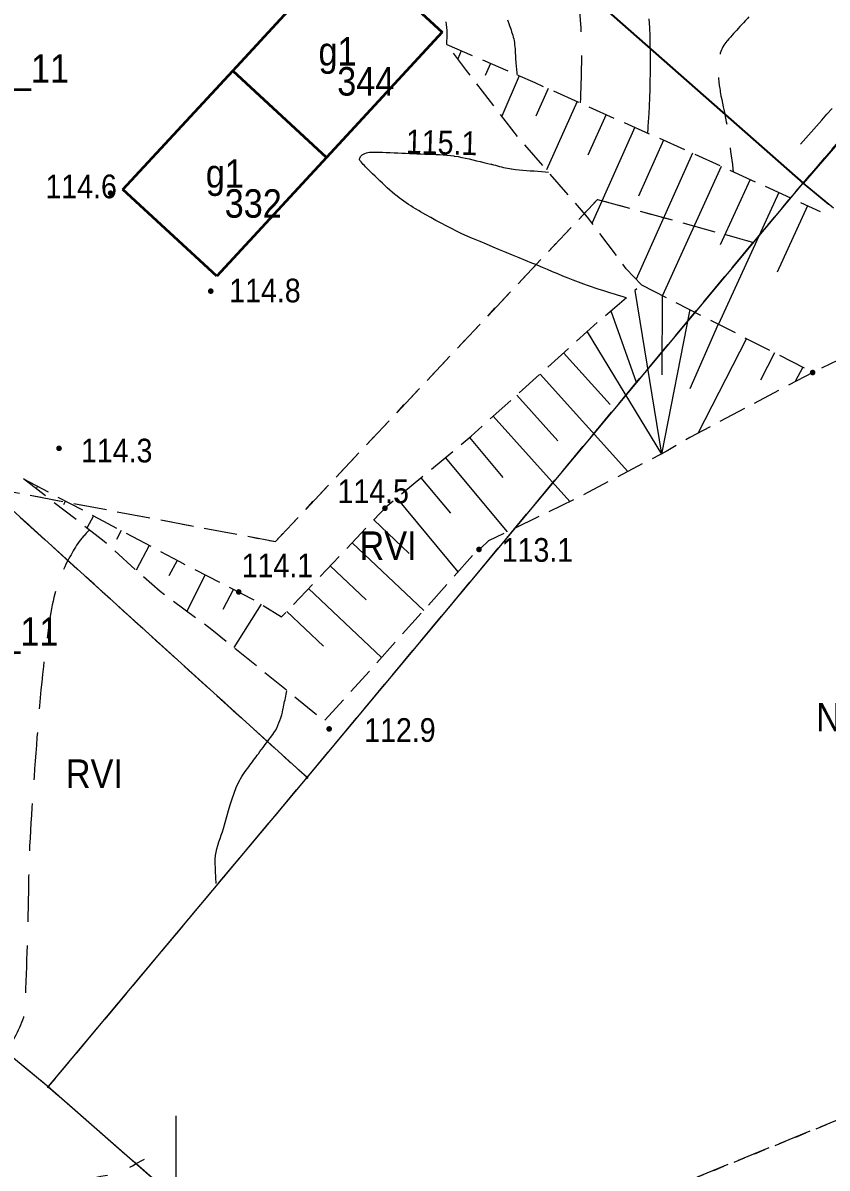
# Model space of a CAD drawing. Extents: x 6512885 to 6513481, y 5959590 to 5960000.
# Drawn here: x 6513190.3 to 6513241.2, y 5959801.7 to 5959874.2 of the extents above; entities that cross this region are included whole.
import ezdxf
from ezdxf.enums import TextEntityAlignment as Align

# ---------------------------------------------------------------- set-up
doc = ezdxf.new("R2010")
doc.units = 0
doc.header["$MEASUREMENT"] = 0
for name, pattern in [('217-1000', [2.8, 2.1, -0.7]), ('218-1000', [1.4, 0.7, -0.7]), ('219-1000', [0]), ('3.0_1.5', [4.5, 3, -1.5]), ('823-1000', [2.45, 1.75, -0.7])]:
    doc.linetypes.add(name, pattern=pattern)
doc.layers.get('0').update_dxf_attribs({"color": 2, "linetype": 'CONTINUOUS', "lineweight": 5})
for name, color, linetype in [('203-Punkt załamania granicy działki nie stabilizowany', 7, 'CONTINUOUS'), ('210-Oznaczenie użytku', 7, 'CONTINUOUS'), ('211-Nr działki', 7, 'CONTINUOUS'), ('217-Granica konturu klasyfikcyjnego', 7, 'CONTINUOUS'), ('218-Granica użytku', 7, 'CONTINUOUS'), ('219-Linia granicy', 7, 'CONTINUOUS'), ('312-Budynek (powierzchnia)', 7, 'CONTINUOUS'), ('312-Numer ewidencyjny budynku', 7, 'CONTINUOUS'), ('312-Numer ewidencyjny budynku-Atr124', 7, 'CONTINUOUS'), ('811-Warstwica ciągła linia', 7, 'CONTINUOUS'), ('811-Warstwica ciągła linia-Atr2', 7, 'CONTINUOUS'), ('812-Warstwica pomocnicza linia', 7, 'CONTINUOUS'), ('820-Skarpa nieumocniona', 7, 'CONTINUOUS'), ('823-Szczyt skarpy nieumocninej', 7, 'CONTINUOUS'), ('824-Podnóże skarpy nieumocninej', 7, 'CONTINUOUS'), ('ogrodzenie trwałe (linia)', 7, 'CONTINUOUS'), ('punkt wysokościowy naturalny', 7, 'CONTINUOUS'), ('punkt wysokościowy naturalny-Atr2', 7, 'CONTINUOUS'), ('Wstawianie ramki sekcyjnej z opisem', 7, 'CONTINUOUS')]:
    doc.layers.add(name, color=color, linetype=linetype)
doc.styles.get("Standard").update_dxf_attribs({"font": 'txt', "width": 0.75})
doc.linetypes.add('902-1000', pattern='A,5,0,[1,ksztalty.shx,S=1,R=0,X=0,Y=0],5', length=10)

# ---------------------------------------------------------------- blocks, each defined once
blk = doc.blocks.new('PW01')
at = {"linetype": 'Continuous', "lineweight": 13}
h = blk.add_hatch(color=0, dxfattribs=at)
edge = h.paths.add_edge_path()
edge.add_arc((0, 0), 0.18, 0, 360)
blk = doc.blocks.new('203')
at = {"linetype": 'Continuous', "lineweight": 0}
h = blk.add_hatch(color=0, dxfattribs=at)
edge = h.paths.add_edge_path()
edge.add_arc((0, 0), 0.09, 0, 360)

msp = doc.modelspace()

# ---------------------------------------------------------------- linework, layer by layer
at = {"layer": '217-Granica konturu klasyfikcyjnego', "color": 3, "linetype": '217-1000', "lineweight": 13, "flags": 128}
for points in [[(6513239.66, 5959864.04), (6513205.18, 5959894.41)], [(6513258.43, 5959885.75), (6513239.66, 5959864.04)], [(6513236.52, 5959860.29), (6513239.66, 5959864.04)], [(6513239.66, 5959864.04), (6513241.59, 5959862.45)], [(6513206.28, 5959841.35), (6513226.66, 5959863.01)], [(6513226.66, 5959863.01), (6513236.52, 5959860.29)], [(6513208.28, 5959826.41), (6513236.52, 5959860.29)], [(6513188.02, 5959844.8), (6513206.28, 5959841.35)], [(6513208.28, 5959826.41), (6513188.02, 5959844.8)], [(6513191.91, 5959806.83), (6513208.28, 5959826.41)], [(6513191.91, 5959806.83), (6513178.2, 5959818.15)], [(6513209.38, 5959791.5), (6513191.91, 5959806.83)], [(6513242.69, 5959805.08), (6513209.38, 5959791.5)]]:
    msp.add_lwpolyline(points, dxfattribs=at)
at = {"layer": '218-Granica użytku', "color": 3, "linetype": '218-1000', "lineweight": 13, "flags": 128}
for points in [[(6513239.66, 5959864.04), (6513205.18, 5959894.41)], [(6513239.66, 5959864.04), (6513258.43, 5959885.75)], [(6513236.52, 5959860.29), (6513239.66, 5959864.04)], [(6513241.59, 5959862.45), (6513239.66, 5959864.04)], [(6513206.28, 5959841.35), (6513226.66, 5959863.01)], [(6513226.66, 5959863.01), (6513236.52, 5959860.29)], [(6513208.28, 5959826.41), (6513236.52, 5959860.29)], [(6513188.02, 5959844.8), (6513206.28, 5959841.35)], [(6513208.28, 5959826.41), (6513188.02, 5959844.8)], [(6513191.91, 5959806.83), (6513208.28, 5959826.41)], [(6513191.91, 5959806.83), (6513178.2, 5959818.15)], [(6513209.38, 5959791.5), (6513191.91, 5959806.83)], [(6513209.38, 5959791.5), (6513242.69, 5959805.08)]]:
    msp.add_lwpolyline(points, dxfattribs=at)
at = {"layer": '219-Linia granicy', "color": 7, "linetype": '219-1000', "lineweight": 13, "flags": 128}
for points in [[(6513205.18, 5959894.41), (6513239.66, 5959864.04)], [(6513258.43, 5959885.75), (6513239.66, 5959864.04)], [(6513157.34, 5959872.64), (6513208.28, 5959826.41)], [(6513208.28, 5959826.41), (6513239.66, 5959864.04)], [(6513241.59, 5959862.45), (6513239.66, 5959864.04)], [(6513191.91, 5959806.83), (6513208.28, 5959826.41)], [(6513191.91, 5959806.83), (6513177.65, 5959818.6)], [(6513209.38, 5959791.5), (6513191.91, 5959806.83)]]:
    msp.add_lwpolyline(points, dxfattribs=at)
at = {"layer": '312-Budynek (powierzchnia)', "color": 7, "linetype": 'Continuous', "lineweight": 35, "flags": 128}
for points in [[(6513203.58, 5959871.15), (6513210.89, 5959879.08)], [(6513210.89, 5959879.08), (6513216.84, 5959873.6)], [(6513216.84, 5959873.6), (6513209.52, 5959865.67)], [(6513196.63, 5959863.63), (6513203.58, 5959871.15)], [(6513203.58, 5959871.15), (6513209.52, 5959865.67)], [(6513209.52, 5959865.67), (6513203.58, 5959871.15)], [(6513209.52, 5959865.67), (6513202.58, 5959858.14)], [(6513202.58, 5959858.14), (6513196.63, 5959863.63)]]:
    msp.add_lwpolyline(points, dxfattribs=at)
at = {"layer": '811-Warstwica ciągła linia', "color": 32, "linetype": 'Continuous', "lineweight": 13, "flags": 128}
for points in [[(6513217.13, 5959872.82), (6513217.132, 5959872.908), (6513217.134, 5959872.996), (6513217.135, 5959873.084), (6513217.137, 5959873.172), (6513217.139, 5959873.26), (6513217.14, 5959873.348), (6513217.141, 5959873.436), (6513217.141, 5959873.524), (6513217.141, 5959873.612), (6513217.14, 5959873.7), (6513217.132, 5959873.885), (6513217.115, 5959874.07), (6513217.091, 5959874.253)], [(6513220.964, 5959874.381), (6513221.07, 5959874.07), (6513221.072, 5959874.065), (6513221.11, 5959873.954), (6513221.15, 5959873.842), (6513221.189, 5959873.731), (6513221.227, 5959873.619), (6513221.264, 5959873.507), (6513221.299, 5959873.394), (6513221.33, 5959873.281), (6513221.358, 5959873.167), (6513221.382, 5959873.051), (6513221.4, 5959872.94), (6513221.401, 5959872.935), (6513221.417, 5959872.8), (6513221.43, 5959872.666), (6513221.441, 5959872.531), (6513221.449, 5959872.395), (6513221.457, 5959872.26), (6513221.464, 5959872.125), (6513221.471, 5959871.99), (6513221.479, 5959871.855), (6513221.489, 5959871.72), (6513221.5, 5959871.59), (6513221.5, 5959871.585), (6513221.507, 5959871.514), (6513221.514, 5959871.443), (6513221.521, 5959871.372), (6513221.528, 5959871.301), (6513221.535, 5959871.23), (6513221.542, 5959871.159), (6513221.549, 5959871.088), (6513221.556, 5959871.017), (6513221.563, 5959870.946), (6513221.57, 5959870.88)], [(6513229.915, 5959874.442), (6513229.938, 5959873.891), (6513229.959, 5959873.34), (6513229.978, 5959872.789), (6513229.991, 5959872.238), (6513229.995, 5959871.687), (6513229.99, 5959871.19), (6513229.989, 5959871.136), (6513229.984, 5959870.875), (6513229.979, 5959870.614), (6513229.974, 5959870.353), (6513229.968, 5959870.092), (6513229.962, 5959869.831), (6513229.955, 5959869.57), (6513229.946, 5959869.309), (6513229.935, 5959869.048), (6513229.922, 5959868.787), (6513229.91, 5959868.58), (6513229.907, 5959868.526), (6513229.898, 5959868.389), (6513229.889, 5959868.252), (6513229.88, 5959868.115), (6513229.87, 5959867.978), (6513229.861, 5959867.841), (6513229.852, 5959867.704), (6513229.843, 5959867.567), (6513229.834, 5959867.43), (6513229.825, 5959867.293), (6513229.82, 5959867.21)], [(6513239.51, 5959866.51), (6513239.842, 5959866.887), (6513240.175, 5959867.265), (6513240.508, 5959867.642), (6513240.841, 5959868.019), (6513241.174, 5959868.396), (6513241.508, 5959868.772)], [(6513228.47, 5959856.78), (6513228.226, 5959856.857), (6513227.982, 5959856.933), (6513227.737, 5959857.008), (6513227.492, 5959857.082), (6513227.247, 5959857.156), (6513227.002, 5959857.231), (6513226.758, 5959857.307), (6513226.515, 5959857.385), (6513226.272, 5959857.466), (6513226.03, 5959857.55), (6513225.789, 5959857.637), (6513225.458, 5959857.762), (6513225.128, 5959857.891), (6513224.8, 5959858.023), (6513224.473, 5959858.158), (6513224.146, 5959858.295), (6513223.82, 5959858.432), (6513223.494, 5959858.57), (6513223.168, 5959858.707), (6513222.841, 5959858.843), (6513222.75, 5959858.88), (6513222.513, 5959858.977), (6513222.103, 5959859.146), (6513221.692, 5959859.315), (6513221.282, 5959859.484), (6513220.872, 5959859.653), (6513220.462, 5959859.823), (6513220.052, 5959859.993), (6513219.642, 5959860.164), (6513219.233, 5959860.335), (6513218.823, 5959860.507), (6513218.65, 5959860.58), (6513218.415, 5959860.681), (6513218.079, 5959860.833), (6513217.746, 5959860.992), (6513217.415, 5959861.156), (6513217.087, 5959861.326), (6513216.761, 5959861.5), (6513216.437, 5959861.677), (6513216.114, 5959861.857), (6513215.791, 5959862.04), (6513215.469, 5959862.223), (6513215.37, 5959862.28), (6513215.148, 5959862.409), (6513214.996, 5959862.501), (6513214.846, 5959862.594), (6513214.697, 5959862.69), (6513214.549, 5959862.788), (6513214.404, 5959862.889), (6513214.26, 5959862.992), (6513214.117, 5959863.098), (6513213.977, 5959863.208), (6513213.9, 5959863.27), (6513213.839, 5959863.32), (6513213.675, 5959863.459), (6513213.515, 5959863.599), (6513213.356, 5959863.742), (6513213.2, 5959863.886), (6513213.045, 5959864.032), (6513212.891, 5959864.179), (6513212.737, 5959864.327), (6513212.583, 5959864.476), (6513212.428, 5959864.625), (6513212.33, 5959864.72), (6513212.273, 5959864.775), (6513212.198, 5959864.848), (6513212.124, 5959864.922), (6513212.051, 5959864.997), (6513211.979, 5959865.072), (6513211.908, 5959865.148), (6513211.839, 5959865.223), (6513211.772, 5959865.3), (6513211.707, 5959865.376), (6513211.644, 5959865.452), (6513211.63, 5959865.47), (6513211.603, 5959865.537), (6513211.604, 5959865.579), (6513211.614, 5959865.624), (6513211.632, 5959865.669), (6513211.657, 5959865.713), (6513211.687, 5959865.755), (6513211.723, 5959865.794), (6513211.762, 5959865.828), (6513211.803, 5959865.856), (6513211.81, 5959865.86), (6513211.845, 5959865.878), (6513211.941, 5959865.921), (6513212.036, 5959865.953), (6513212.132, 5959865.976), (6513212.228, 5959865.992), (6513212.324, 5959866.002), (6513212.42, 5959866.007), (6513212.516, 5959866.008), (6513212.612, 5959866.006), (6513212.709, 5959866.002), (6513212.77, 5959866), (6513212.806, 5959865.999), (6513213.051, 5959865.99), (6513213.296, 5959865.981), (6513213.541, 5959865.972), (6513213.786, 5959865.963), (6513214.031, 5959865.953), (6513214.276, 5959865.943), (6513214.521, 5959865.933), (6513214.766, 5959865.922), (6513215.011, 5959865.91), (6513215.22, 5959865.9), (6513215.256, 5959865.898), (6513215.49, 5959865.888), (6513215.724, 5959865.881), (6513215.959, 5959865.874), (6513216.193, 5959865.867), (6513216.427, 5959865.859), (6513216.662, 5959865.848), (6513216.896, 5959865.834), (6513217.129, 5959865.814), (6513217.363, 5959865.788), (6513217.56, 5959865.76), (6513217.595, 5959865.754), (6513217.833, 5959865.714), (6513218.07, 5959865.668), (6513218.306, 5959865.619), (6513218.541, 5959865.567), (6513218.775, 5959865.512), (6513219.009, 5959865.456), (6513219.243, 5959865.399), (6513219.476, 5959865.342), (6513219.71, 5959865.286), (6513219.91, 5959865.24), (6513219.945, 5959865.232), (6513220.073, 5959865.201), (6513220.2, 5959865.168), (6513220.327, 5959865.133), (6513220.454, 5959865.099), (6513220.582, 5959865.065), (6513220.709, 5959865.033), (6513220.837, 5959865.003), (6513220.966, 5959864.976), (6513221.095, 5959864.954), (6513221.19, 5959864.94), (6513221.225, 5959864.935), (6513221.461, 5959864.908), (6513221.697, 5959864.884), (6513221.932, 5959864.863), (6513222.169, 5959864.844), (6513222.405, 5959864.826), (6513222.641, 5959864.809), (6513222.877, 5959864.793), (6513223.113, 5959864.776), (6513223.35, 5959864.757), (6513223.55, 5959864.74)], [(6513202.53, 5959819.7), (6513202.523, 5959819.833), (6513202.517, 5959819.966), (6513202.51, 5959820.099), (6513202.504, 5959820.232), (6513202.497, 5959820.365), (6513202.491, 5959820.498), (6513202.485, 5959820.631), (6513202.48, 5959820.764), (6513202.475, 5959820.897), (6513202.47, 5959821.03), (6513202.473, 5959821.251), (6513202.494, 5959821.47), (6513202.531, 5959821.688), (6513202.582, 5959821.904), (6513202.642, 5959822.119), (6513202.71, 5959822.334), (6513202.783, 5959822.548), (6513202.857, 5959822.762), (6513202.93, 5959822.976), (6513203, 5959823.19), (6513203.111, 5959823.564), (6513203.216, 5959823.94), (6513203.32, 5959824.318), (6513203.426, 5959824.694), (6513203.539, 5959825.066), (6513203.663, 5959825.432), (6513203.803, 5959825.789), (6513203.963, 5959826.136), (6513204.147, 5959826.471), (6513204.36, 5959826.79), (6513204.589, 5959827.099), (6513204.667, 5959827.202), (6513204.744, 5959827.305), (6513204.821, 5959827.408), (6513204.898, 5959827.511), (6513204.975, 5959827.613), (6513205.053, 5959827.716), (6513205.129, 5959827.819), (6513205.13, 5959827.82), (6513205.206, 5959827.922), (6513205.304, 5959828.054), (6513205.403, 5959828.186), (6513205.501, 5959828.318), (6513205.599, 5959828.449), (6513205.697, 5959828.581), (6513205.795, 5959828.713), (6513205.893, 5959828.845), (6513205.991, 5959828.978), (6513206.088, 5959829.11), (6513206.11, 5959829.14), (6513206.183, 5959829.245), (6513206.276, 5959829.393), (6513206.361, 5959829.547), (6513206.437, 5959829.706), (6513206.507, 5959829.868), (6513206.569, 5959830.033), (6513206.625, 5959830.201), (6513206.676, 5959830.371), (6513206.72, 5959830.542), (6513206.76, 5959830.714), (6513206.77, 5959830.76), (6513206.796, 5959830.885), (6513206.819, 5959830.999), (6513206.842, 5959831.113), (6513206.864, 5959831.227), (6513206.887, 5959831.341), (6513206.909, 5959831.455), (6513206.932, 5959831.569), (6513206.955, 5959831.683), (6513206.978, 5959831.797), (6513207, 5959831.9)]]:
    msp.add_lwpolyline(points, dxfattribs=at)
at = {"layer": '812-Warstwica pomocnicza linia', "color": 32, "linetype": '3.0_1.5', "lineweight": 13, "flags": 128}
for points in [[(6513266.88, 5959878.99), (6513266.799, 5959879.029), (6513266.718, 5959879.07), (6513266.638, 5959879.11), (6513266.558, 5959879.152), (6513266.477, 5959879.193), (6513266.397, 5959879.234), (6513266.316, 5959879.274), (6513266.235, 5959879.314), (6513266.153, 5959879.352), (6513266.07, 5959879.39), (6513265.874, 5959879.461), (6513265.673, 5959879.506), (6513265.467, 5959879.532), (6513265.257, 5959879.542), (6513265.046, 5959879.542), (6513264.833, 5959879.538), (6513264.62, 5959879.533), (6513264.408, 5959879.533), (6513264.197, 5959879.544), (6513263.99, 5959879.57), (6513263.784, 5959879.605), (6513263.498, 5959879.651), (6513263.212, 5959879.696), (6513262.926, 5959879.743), (6513262.64, 5959879.791), (6513262.355, 5959879.843), (6513262.071, 5959879.899), (6513261.788, 5959879.96), (6513261.507, 5959880.029), (6513261.227, 5959880.107), (6513261.15, 5959880.13), (6513260.95, 5959880.191), (6513260.455, 5959880.344), (6513259.961, 5959880.498), (6513259.468, 5959880.652), (6513258.975, 5959880.808), (6513258.482, 5959880.965), (6513257.99, 5959881.122), (6513257.498, 5959881.28), (6513257.006, 5959881.437), (6513256.513, 5959881.596), (6513256.22, 5959881.69), (6513256.021, 5959881.754), (6513255.539, 5959881.911), (6513255.057, 5959882.068), (6513254.575, 5959882.227), (6513254.093, 5959882.386), (6513253.611, 5959882.545), (6513253.13, 5959882.705), (6513252.648, 5959882.863), (6513252.166, 5959883.021), (6513251.684, 5959883.178), (6513251.4, 5959883.27), (6513251.198, 5959883.322), (6513251.083, 5959883.343), (6513250.968, 5959883.36), (6513250.851, 5959883.374), (6513250.734, 5959883.387), (6513250.618, 5959883.402), (6513250.502, 5959883.418), (6513250.387, 5959883.438), (6513250.274, 5959883.464), (6513250.25, 5959883.47), (6513250.162, 5959883.496), (6513249.968, 5959883.568), (6513249.779, 5959883.655), (6513249.594, 5959883.753), (6513249.411, 5959883.858), (6513249.229, 5959883.965), (6513249.046, 5959884.071), (6513248.86, 5959884.17), (6513248.67, 5959884.26), (6513248.473, 5959884.335), (6513248.36, 5959884.37), (6513248.27, 5959884.394), (6513248.158, 5959884.42), (6513248.045, 5959884.443), (6513247.932, 5959884.464), (6513247.819, 5959884.482), (6513247.706, 5959884.498), (6513247.593, 5959884.513), (6513247.479, 5959884.526), (6513247.366, 5959884.537), (6513247.252, 5959884.548), (6513247.23, 5959884.55), (6513247.138, 5959884.558), (6513246.975, 5959884.571), (6513246.811, 5959884.583), (6513246.647, 5959884.591), (6513246.482, 5959884.595), (6513246.318, 5959884.595), (6513246.153, 5959884.59), (6513245.989, 5959884.578), (6513245.825, 5959884.56), (6513245.661, 5959884.534), (6513245.59, 5959884.52), (6513245.499, 5959884.499), (6513245.364, 5959884.461), (6513245.231, 5959884.414), (6513245.101, 5959884.361), (6513244.974, 5959884.3), (6513244.85, 5959884.234), (6513244.729, 5959884.161), (6513244.61, 5959884.082), (6513244.493, 5959883.999), (6513244.379, 5959883.911), (6513244.34, 5959883.88), (6513244.267, 5959883.82), (6513244.113, 5959883.692), (6513243.961, 5959883.564), (6513243.813, 5959883.435), (6513243.668, 5959883.304), (6513243.525, 5959883.171), (6513243.386, 5959883.035), (6513243.25, 5959882.897), (6513243.117, 5959882.755), (6513242.987, 5959882.609), (6513242.92, 5959882.53), (6513242.861, 5959882.459), (6513242.562, 5959882.103), (6513242.265, 5959881.747), (6513241.969, 5959881.39), (6513241.675, 5959881.033), (6513241.381, 5959880.675), (6513241.089, 5959880.316), (6513240.798, 5959879.956), (6513240.508, 5959879.594), (6513240.22, 5959879.232), (6513239.99, 5959878.94), (6513239.933, 5959878.867), (6513239.784, 5959878.67), (6513239.638, 5959878.469), (6513239.494, 5959878.267), (6513239.35, 5959878.065), (6513239.205, 5959877.864), (6513239.059, 5959877.664), (6513238.909, 5959877.467), (6513238.755, 5959877.274), (6513238.594, 5959877.085), (6513238.49, 5959876.97), (6513238.427, 5959876.903), (6513238.29, 5959876.754), (6513238.152, 5959876.606), (6513238.014, 5959876.458), (6513237.876, 5959876.31), (6513237.738, 5959876.162), (6513237.6, 5959876.014), (6513237.462, 5959875.866), (6513237.323, 5959875.718), (6513237.185, 5959875.571), (6513237.11, 5959875.49), (6513237.047, 5959875.423), (6513236.919, 5959875.286), (6513236.791, 5959875.149), (6513236.663, 5959875.012), (6513236.535, 5959874.875), (6513236.407, 5959874.738), (6513236.279, 5959874.601), (6513236.151, 5959874.464), (6513236.023, 5959874.327), (6513235.895, 5959874.19), (6513235.83, 5959874.12), (6513235.767, 5959874.053), (6513235.667, 5959873.944), (6513235.567, 5959873.836), (6513235.468, 5959873.727), (6513235.368, 5959873.617), (6513235.27, 5959873.507), (6513235.171, 5959873.397), (6513235.073, 5959873.286), (6513234.975, 5959873.175), (6513234.877, 5959873.063), (6513234.84, 5959873.02), (6513234.781, 5959872.948), (6513234.714, 5959872.859), (6513234.652, 5959872.765), (6513234.596, 5959872.668), (6513234.544, 5959872.568), (6513234.499, 5959872.466), (6513234.458, 5959872.361), (6513234.424, 5959872.255), (6513234.395, 5959872.147), (6513234.373, 5959872.038), (6513234.37, 5959872.02), (6513234.356, 5959871.929), (6513234.329, 5959871.717), (6513234.311, 5959871.505), (6513234.301, 5959871.292), (6513234.299, 5959871.079), (6513234.304, 5959870.866), (6513234.316, 5959870.652), (6513234.335, 5959870.44), (6513234.36, 5959870.228), (6513234.39, 5959870.018), (6513234.41, 5959869.9), (6513234.426, 5959869.81), (6513234.471, 5959869.572), (6513234.519, 5959869.334), (6513234.568, 5959869.097), (6513234.619, 5959868.859), (6513234.669, 5959868.622), (6513234.718, 5959868.384), (6513234.765, 5959868.146), (6513234.809, 5959867.908), (6513234.848, 5959867.669), (6513234.87, 5959867.52), (6513234.883, 5959867.429), (6513234.921, 5959867.153), (6513234.96, 5959866.877), (6513234.999, 5959866.601), (6513235.037, 5959866.325), (6513235.075, 5959866.049), (6513235.114, 5959865.773), (6513235.151, 5959865.497), (6513235.189, 5959865.221), (6513235.226, 5959864.945), (6513235.25, 5959864.76)], [(6513225.59, 5959869.11), (6513225.6, 5959869.426), (6513225.609, 5959869.742), (6513225.619, 5959870.058), (6513225.628, 5959870.374), (6513225.637, 5959870.69), (6513225.645, 5959871.006), (6513225.653, 5959871.322), (6513225.66, 5959871.638), (6513225.665, 5959871.954), (6513225.67, 5959872.27), (6513225.668, 5959872.797), (6513225.649, 5959873.323), (6513225.618, 5959873.849), (6513225.577, 5959874.375), (6513225.53, 5959874.9), (6513225.48, 5959875.426), (6513225.429, 5959875.952), (6513225.382, 5959876.477), (6513225.341, 5959877.004), (6513225.31, 5959877.53), (6513225.29, 5959877.926), (6513225.269, 5959878.322), (6513225.247, 5959878.718), (6513225.226, 5959879.114), (6513225.206, 5959879.509), (6513225.189, 5959879.905), (6513225.175, 5959880.302), (6513225.165, 5959880.698), (6513225.159, 5959881.094), (6513225.16, 5959881.49), (6513225.163, 5959881.758), (6513225.165, 5959882.026), (6513225.168, 5959882.294), (6513225.172, 5959882.562), (6513225.175, 5959882.83), (6513225.178, 5959883.098), (6513225.181, 5959883.366), (6513225.184, 5959883.634), (6513225.187, 5959883.902), (6513225.19, 5959884.17)], [(6513194.5, 5959842.09), (6513194.453, 5959842.037), (6513194.405, 5959841.985), (6513194.358, 5959841.932), (6513194.311, 5959841.879), (6513194.264, 5959841.826), (6513194.217, 5959841.773), (6513194.17, 5959841.72), (6513194.123, 5959841.667), (6513194.077, 5959841.614), (6513194.03, 5959841.56), (6513193.941, 5959841.453), (6513193.857, 5959841.343), (6513193.777, 5959841.23), (6513193.7, 5959841.115), (6513193.626, 5959840.997), (6513193.554, 5959840.878), (6513193.484, 5959840.757), (6513193.416, 5959840.635), (6513193.348, 5959840.513), (6513193.28, 5959840.39), (6513193.193, 5959840.231), (6513193.108, 5959840.071), (6513193.026, 5959839.911), (6513192.947, 5959839.75), (6513192.87, 5959839.587), (6513192.797, 5959839.424), (6513192.727, 5959839.258), (6513192.66, 5959839.091), (6513192.598, 5959838.922), (6513192.54, 5959838.75), (6513192.466, 5959838.516), (6513192.397, 5959838.282), (6513192.331, 5959838.046), (6513192.27, 5959837.811), (6513192.213, 5959837.574), (6513192.16, 5959837.337), (6513192.111, 5959837.099), (6513192.066, 5959836.861), (6513192.026, 5959836.621), (6513191.99, 5959836.38), (6513191.922, 5959835.889), (6513191.854, 5959835.397), (6513191.788, 5959834.906), (6513191.723, 5959834.415), (6513191.661, 5959833.923), (6513191.601, 5959833.431), (6513191.545, 5959832.939), (6513191.492, 5959832.447), (6513191.444, 5959831.954), (6513191.4, 5959831.46), (6513191.358, 5959830.96), (6513191.317, 5959830.46), (6513191.276, 5959829.96), (6513191.236, 5959829.461), (6513191.196, 5959828.961), (6513191.157, 5959828.461), (6513191.119, 5959827.961), (6513191.082, 5959827.461), (6513191.045, 5959826.96), (6513191.01, 5959826.46), (6513190.976, 5959825.974), (6513190.942, 5959825.488), (6513190.908, 5959825.003), (6513190.874, 5959824.517), (6513190.842, 5959824.031), (6513190.811, 5959823.545), (6513190.782, 5959823.059), (6513190.755, 5959822.573), (6513190.731, 5959822.087), (6513190.71, 5959821.6), (6513190.693, 5959821.113), (6513190.678, 5959820.626), (6513190.666, 5959820.139), (6513190.656, 5959819.652), (6513190.648, 5959819.165), (6513190.639, 5959818.678), (6513190.631, 5959818.191), (6513190.622, 5959817.704), (6513190.612, 5959817.217), (6513190.6, 5959816.73), (6513190.587, 5959816.268), (6513190.573, 5959815.806), (6513190.558, 5959815.344), (6513190.542, 5959814.882), (6513190.526, 5959814.42), (6513190.509, 5959813.958), (6513190.492, 5959813.496), (6513190.475, 5959813.034), (6513190.457, 5959812.572), (6513190.44, 5959812.11), (6513190.437, 5959812.039), (6513190.434, 5959811.968), (6513190.429, 5959811.896), (6513190.424, 5959811.825), (6513190.418, 5959811.754), (6513190.411, 5959811.683), (6513190.403, 5959811.612), (6513190.393, 5959811.542), (6513190.382, 5959811.471), (6513190.37, 5959811.4), (6513190.332, 5959811.229), (6513190.283, 5959811.063), (6513190.226, 5959810.899), (6513190.16, 5959810.738), (6513190.089, 5959810.58), (6513190.012, 5959810.423), (6513189.931, 5959810.267), (6513189.848, 5959810.111), (6513189.764, 5959809.956), (6513189.68, 5959809.8), (6513189.588, 5959809.626), (6513189.496, 5959809.453), (6513189.404, 5959809.281), (6513189.309, 5959809.112), (6513189.21, 5959808.945), (6513189.107, 5959808.782), (6513188.998, 5959808.623), (6513188.881, 5959808.469), (6513188.755, 5959808.321), (6513188.62, 5959808.18), (6513188.367, 5959807.947), (6513188.105, 5959807.73), (6513187.834, 5959807.524), (6513187.558, 5959807.326), (6513187.279, 5959807.133), (6513187, 5959806.942), (6513186.721, 5959806.75), (6513186.447, 5959806.552), (6513186.179, 5959806.347), (6513185.92, 5959806.13), (6513185.688, 5959805.925), (6513185.455, 5959805.72), (6513185.223, 5959805.515), (6513184.992, 5959805.308), (6513184.761, 5959805.101), (6513184.532, 5959804.892), (6513184.304, 5959804.682), (6513184.077, 5959804.47), (6513183.852, 5959804.256), (6513183.63, 5959804.04), (6513183.527, 5959803.937), (6513183.427, 5959803.831), (6513183.328, 5959803.724), (6513183.23, 5959803.615), (6513183.133, 5959803.506), (6513183.036, 5959803.397), (6513182.939, 5959803.289), (6513182.841, 5959803.181), (6513182.741, 5959803.074), (6513182.64, 5959802.97), (6513182.537, 5959802.87), (6513182.43, 5959802.773), (6513182.32, 5959802.679), (6513182.209, 5959802.588), (6513182.097, 5959802.497), (6513181.983, 5959802.407), (6513181.871, 5959802.316), (6513181.759, 5959802.223), (6513181.648, 5959802.128), (6513181.54, 5959802.03), (6513181.46, 5959801.952), (6513181.383, 5959801.87), (6513181.31, 5959801.787), (6513181.24, 5959801.701), (6513181.173, 5959801.613), (6513181.107, 5959801.523), (6513181.044, 5959801.432), (6513180.982, 5959801.339), (6513180.92, 5959801.245), (6513180.86, 5959801.15), (6513180.827, 5959801.093), (6513180.798, 5959801.033), (6513180.773, 5959800.97), (6513180.753, 5959800.905), (6513180.738, 5959800.838), (6513180.73, 5959800.772), (6513180.728, 5959800.706), (6513180.734, 5959800.641), (6513180.748, 5959800.579), (6513180.77, 5959800.52), (6513180.797, 5959800.467), (6513180.829, 5959800.416), (6513180.864, 5959800.367), (6513180.903, 5959800.321), (6513180.945, 5959800.277), (6513180.991, 5959800.236), (6513181.039, 5959800.197), (6513181.09, 5959800.162), (6513181.144, 5959800.129), (6513181.2, 5959800.1), (6513181.301, 5959800.054), (6513181.401, 5959800.011), (6513181.502, 5959799.973), (6513181.603, 5959799.939), (6513181.704, 5959799.908), (6513181.805, 5959799.882), (6513181.908, 5959799.859), (6513182.011, 5959799.839), (6513182.115, 5959799.823), (6513182.22, 5959799.81), (6513182.415, 5959799.789), (6513182.61, 5959799.77), (6513182.805, 5959799.751), (6513183, 5959799.735), (6513183.195, 5959799.721), (6513183.391, 5959799.71), (6513183.586, 5959799.703), (6513183.781, 5959799.7), (6513183.975, 5959799.702), (6513184.17, 5959799.71), (6513184.657, 5959799.737), (6513185.144, 5959799.764), (6513185.631, 5959799.794), (6513186.119, 5959799.826), (6513186.606, 5959799.863), (6513187.093, 5959799.905), (6513187.579, 5959799.954), (6513188.064, 5959800.01), (6513188.548, 5959800.075), (6513189.03, 5959800.15), (6513189.46, 5959800.222), (6513189.89, 5959800.294), (6513190.32, 5959800.366), (6513190.75, 5959800.438), (6513191.18, 5959800.51), (6513191.61, 5959800.582), (6513192.04, 5959800.654), (6513192.47, 5959800.726), (6513192.9, 5959800.798), (6513193.33, 5959800.87), (6513193.601, 5959800.914), (6513193.872, 5959800.957), (6513194.144, 5959800.999), (6513194.415, 5959801.041), (6513194.686, 5959801.083), (6513194.958, 5959801.126), (6513195.229, 5959801.171), (6513195.499, 5959801.218), (6513195.77, 5959801.267), (6513196.04, 5959801.32), (6513196.249, 5959801.373), (6513196.453, 5959801.442), (6513196.651, 5959801.526), (6513196.846, 5959801.621), (6513197.038, 5959801.724), (6513197.228, 5959801.832), (6513197.417, 5959801.943), (6513197.607, 5959802.053), (6513197.797, 5959802.16), (6513197.99, 5959802.26)]]:
    msp.add_lwpolyline(points, dxfattribs=at)
at = {"layer": '820-Skarpa nieumocniona', "color": 7, "linetype": 'Continuous', "lineweight": 13}
for p, q in [((6513218.04, 5959872.41), (6513217.82, 5959871.91)), ((6513219.88, 5959871.62), (6513219.55, 5959870.85)), ((6513221.71, 5959870.82), (6513220.6, 5959868.28)), ((6513223.54, 5959870.02), (6513222.76, 5959868.28)), ((6513225.37, 5959869.2), (6513223.44, 5959864.88)), ((6513227.2, 5959868.39), (6513226.04, 5959865.8)), ((6513229.02, 5959867.57), (6513226.31, 5959861.52)), ((6513230.84, 5959866.75), (6513229.26, 5959863.22)), ((6513232.67, 5959865.94), (6513229.1, 5959857.96)), ((6513234.49, 5959865.1), (6513230.76, 5959856.92)), ((6513236.31, 5959864.27), (6513234.42, 5959860.14)), ((6513238.13, 5959863.44), (6513234.32, 5959855.1)), ((6513239.95, 5959862.61), (6513238.03, 5959858.4)), ((6513229.02, 5959857.25), (6513230.7, 5959846.89)), ((6513230.74, 5959856.93), (6513230.72, 5959851.91)), ((6513227.5, 5959855.95), (6513229.1, 5959851.43)), ((6513232.51, 5959856.03), (6513230.7, 5959846.89)), ((6513226, 5959854.63), (6513230.7, 5959846.89)), ((6513234.3, 5959855.11), (6513232.49, 5959851.01)), ((6513236.08, 5959854.21), (6513233.01, 5959848.2)), ((6513224.51, 5959853.29), (6513227.46, 5959850.02)), ((6513237.86, 5959853.29), (6513236.97, 5959851.57)), ((6513223.03, 5959851.95), (6513228.58, 5959845.78)), ((6513239.64, 5959852.39), (6513239.17, 5959851.48)), ((6513221.55, 5959850.61), (6513224.15, 5959847.72)), ((6513220.06, 5959849.28), (6513224.91, 5959843.88)), ((6513218.57, 5959847.94), (6513220.67, 5959845.4)), ((6513217.03, 5959846.66), (6513220.94, 5959841.96)), ((6513215.48, 5959845.38), (6513217.35, 5959843.14)), ((6513191.23, 5959844.85), (6513191.15, 5959844.69)), ((6513193, 5959843.92), (6513192.88, 5959843.68)), ((6513213.94, 5959844.12), (6513217.83, 5959839.43)), ((6513194.77, 5959842.98), (6513194.35, 5959842.2)), ((6513212.51, 5959842.73), (6513214.75, 5959840.6)), ((6513196.53, 5959842.04), (6513196.23, 5959841.48)), ((6513198.3, 5959841.09), (6513197.47, 5959839.54)), ((6513211.13, 5959841.27), (6513215.66, 5959836.98)), ((6513200.07, 5959840.15), (6513199.53, 5959839.17)), ((6513209.75, 5959839.82), (6513212.03, 5959837.66)), ((6513201.84, 5959839.24), (6513200.67, 5959836.94)), ((6513203.62, 5959838.33), (6513202.96, 5959837.04)), ((6513208.37, 5959838.37), (6513212.99, 5959834)), ((6513205.38, 5959837.38), (6513203.65, 5959834.64)), ((6513207, 5959836.92), (6513209.32, 5959834.72))]:
    msp.add_line(p, q, dxfattribs=at)
at = {"layer": '823-Szczyt skarpy nieumocninej', "color": 7, "linetype": '823-1000', "lineweight": 13, "flags": 128}
for points in [[(6513217.13, 5959872.82), (6513222.69, 5959870.4), (6513232.75, 5959865.9), (6513240.74, 5959862.25)], [(6513229.44, 5959857.6), (6513240.28, 5959852.06)], [(6513190.35, 5959845.31), (6513195.41, 5959842.64), (6513200.21, 5959840.08), (6513204.96, 5959837.65), (6513206.67, 5959836.58), (6513213.35, 5959843.61), (6513218.67, 5959848.03), (6513226.84, 5959855.39), (6513229.15, 5959857.36)]]:
    msp.add_lwpolyline(points, dxfattribs=at)
at = {"layer": '824-Podnóże skarpy nieumocninej', "color": 7, "linetype": '823-1000', "lineweight": 13, "flags": 128}
for points in [[(6513229.44, 5959857.6), (6513228.48, 5959858.62), (6513226.03, 5959861.88), (6513221.62, 5959866.96), (6513218.38, 5959871.17), (6513217.13, 5959872.82)], [(6513295.85, 5959868.21), (6513294.42, 5959868.18), (6513278.47, 5959867.68), (6513272.55, 5959865.42), (6513260.21, 5959861.32), (6513252.23, 5959857.76), (6513240.28, 5959852.06)], [(6513240.28, 5959852.06), (6513232.51, 5959847.94), (6513231.01, 5959847.06), (6513225.45, 5959844.14), (6513219.77, 5959841.39), (6513218.84, 5959840.56), (6513212.31, 5959833.24), (6513209.37, 5959829.99), (6513202.26, 5959835.77), (6513198.99, 5959838.18), (6513195.45, 5959841.35), (6513190.35, 5959845.31)]]:
    msp.add_lwpolyline(points, dxfattribs=at)
at = {"layer": 'ogrodzenie trwałe (linia)', "color": 7, "linetype": '902-1000', "lineweight": 25, "flags": 128}
msp.add_lwpolyline([(6513190.26, 5959907.57), (6513239.66, 5959864.04), (6513258.43, 5959885.75), (6513269.23, 5959898.33)], dxfattribs=at)
at = {"layer": 'Wstawianie ramki sekcyjnej z opisem', "color": 7, "linetype": 'Continuous', "lineweight": 13, "flags": 128}
msp.add_lwpolyline([(6513200, 5959795), (6513200, 5959805)], dxfattribs=at)

# ---------------------------------------------------------------- block references
at = {"layer": '203-Punkt załamania granicy działki nie stabilizowany', "color": 7, "linetype": 'Continuous', "lineweight": 13}
for p in [(6513239.66, 5959864.04), (6513208.28, 5959826.41), (6513191.91, 5959806.83)]:
    msp.add_blockref('203', p, dxfattribs=at)
at = {"layer": 'punkt wysokościowy naturalny', "color": 7, "linetype": 'Continuous', "lineweight": 13}
for p in [(6513195.85, 5959863.4), (6513202.19, 5959857.2), (6513240.27, 5959852.05), (6513192.59, 5959847.25), (6513213.21, 5959843.46), (6513219.16, 5959840.85), (6513203.96, 5959838.16), (6513209.68, 5959829.49)]:
    msp.add_blockref('PW01', p, dxfattribs=at)

# ---------------------------------------------------------------- texts
at = {"layer": '210-Oznaczenie użytku', "color": 3, "linetype": 'Continuous', "lineweight": 18, "width": 0.9}
for s, p in [('RVI', (6513211.6, 5959840.19)), ('N', (6513240.49, 5959829.33)), ('RVI', (6513193.02, 5959825.76))]:
    msp.add_text(s, height=1.8, dxfattribs=at).set_placement(p)
at = {"layer": '211-Nr działki', "color": 7, "linetype": 'Continuous', "lineweight": 18, "width": 0.9}
for s, p in [('734_11', (6513185.99, 5959872.19)), ('733_11', (6513185.32, 5959836.55))]:
    msp.add_text(s, height=1.8, dxfattribs=at).set_placement(p, align=Align.TOP_LEFT)
at = {"layer": '312-Numer ewidencyjny budynku', "color": 7, "linetype": 'Continuous', "lineweight": 18, "width": 0.9}
for s, p in [('344', (6513210.19, 5959871.38)), ('332', (6513203.07, 5959863.65))]:
    msp.add_text(s, height=1.8, dxfattribs=at).set_placement(p, align=Align.TOP_LEFT)
at = {"layer": '312-Numer ewidencyjny budynku-Atr124', "color": 7, "width": 0.9}
for p in [(6513210.21, 5959872.38), (6513203.08, 5959864.65)]:
    msp.add_text('g1', height=1.8, dxfattribs=at).set_placement(p, align=Align.MIDDLE_CENTER)
at = {"layer": '811-Warstwica ciągła linia-Atr2', "color": 32, "width": 0.9}
msp.add_text('115.1', height=1.5, rotation=-1.636, dxfattribs=at).set_placement((6513214.52, 5959865.93))
at = {"layer": 'punkt wysokościowy naturalny-Atr2', "color": 7, "width": 0.9}
for s, p in [('114.6', (6513191.73, 5959863.08)), ('114.8', (6513203.36, 5959856.49)), ('114.3', (6513193.98, 5959846.36)), ('114.5', (6513210.21, 5959843.78)), ('113.1', (6513220.6, 5959840.07)), ('114.1', (6513204.15, 5959839.09)), ('112.9', (6513211.9, 5959828.67))]:
    msp.add_text(s, height=1.5, dxfattribs=at).set_placement(p)

doc.saveas('drawing.dxf')
